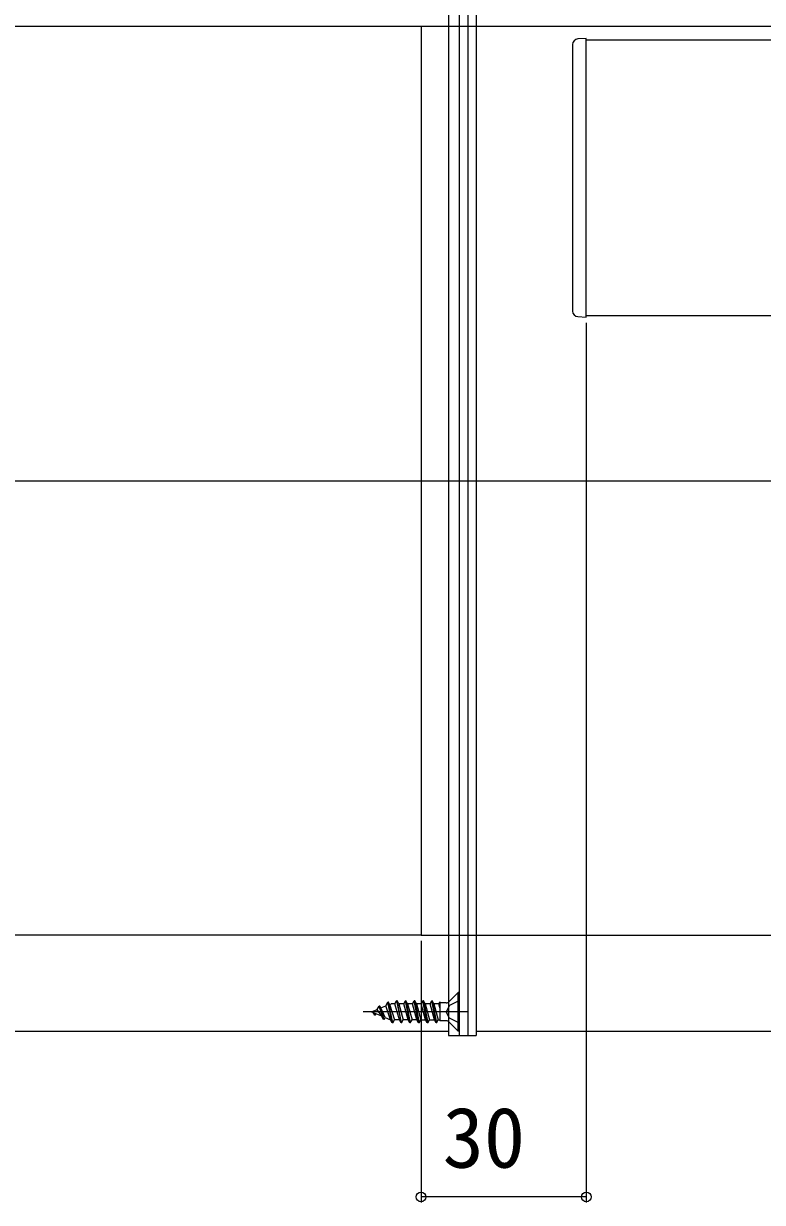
# Model space of a CAD drawing. Units: millimetres, scale not verified. Extents: x -875 to 875, y -1300 to 1292.
# Drawn here: x -236.1 to -102, y -916.8 to -702.8 of the extents above; entities that cross this region are included whole.
import ezdxf
from ezdxf.enums import TextEntityAlignment as Align

# ---------------------------------------------------------------- set-up
doc = ezdxf.new("R2010")
doc.units = ezdxf.units.MM
doc.header["$LTSCALE"] = 8
doc.layers.add('0-4_YKK_12', color=2, linetype='Continuous', lineweight=18)
for name, color, linetype in [('0-5_YKK_13', 4, 'Continuous'), ('0-7_YKK_D', 6, 'Continuous'), ('0-9_YSS_K', 3, 'Continuous')]:
    doc.layers.add(name, color=color, linetype=linetype)
doc.styles.add('ＭＳ ゴシック', font='')
doc.styles.get('ＭＳ ゴシック').set_extended_font_data('MS Gothic')

msp = doc.modelspace()

# ---------------------------------------------------------------- linework, layer by layer
at = {"layer": '0-4_YKK_12'}
for p, q in [((-158.938, -685.75), (-158.938, -885.75)), ((-153.938, -685.75), (-153.938, -885.75)), ((636.062, -705.75), (-133.938, -705.75)), ((-133.938, -755.75), (-133.938, -705.75)), ((-133.938, -755.75), (636.062, -755.75)), ((-158.938, -885.75), (-333.938, -885.75)), ((656.062, -885.75), (-153.938, -885.75))]:
    msp.add_line(p, q, dxfattribs=at)
at = {"layer": '0-5_YKK_13'}
for p, q in [((-155.438, -685.05), (-155.438, -886.45)), ((-153.938, -685.05), (-153.938, -886.45)), ((-133.938, -755.451), (-133.938, -706.049)), ((-136.438, -706.543), (-136.438, -754.956)), ((-135.499, -755.954), (-133.938, -756.05)), ((-133.938, -756.05), (-133.938, -755.451)), ((-157.187, -885.65), (-157.187, -878.65)), ((-156.937, -885.65), (-156.937, -878.65)), ((-171.914, -881.726), (-171.552, -881.1)), ((-171.452, -881.1), (-171.552, -881.1)), ((-171.25, -881.451), (-171.452, -881.1)), ((-170.657, -883.55), (-171.452, -881.1)), ((-171.25, -881.451), (-170.355, -881.08)), ((-170.445, -883.182), (-171.25, -881.451)), ((-170.355, -881.08), (-169.962, -880.4)), ((-169.5, -883.574), (-170.355, -881.08)), ((-169.167, -884.15), (-169.962, -880.4)), ((-169.862, -880.4), (-169.962, -880.4)), ((-169.067, -884.15), (-169.862, -880.4)), ((-169.641, -880.784), (-169.862, -880.4)), ((-169.641, -880.784), (-169.377, -880.675)), ((-169.641, -880.784), (-168.764, -883.625)), ((-168.676, -880.675), (-169.377, -880.675)), ((-168.676, -880.675), (-168.372, -880.15)), ((-167.881, -883.625), (-168.676, -880.675)), ((-168.372, -880.15), (-167.577, -884.15)), ((-168.272, -880.15), (-168.372, -880.15)), ((-167.969, -880.675), (-168.272, -880.15)), ((-167.477, -884.15), (-168.272, -880.15)), ((-167.969, -880.675), (-167.174, -883.625)), ((-167.086, -880.675), (-167.969, -880.675)), ((-167.086, -880.675), (-166.782, -880.15)), ((-166.291, -883.625), (-167.086, -880.675)), ((-166.682, -880.15), (-166.782, -880.15)), ((-165.987, -884.15), (-166.782, -880.15)), ((-166.379, -880.675), (-166.682, -880.15)), ((-166.682, -880.15), (-165.887, -884.15)), ((-166.379, -880.675), (-165.584, -883.625)), ((-165.496, -880.675), (-166.379, -880.675)), ((-165.496, -880.675), (-165.192, -880.15)), ((-164.701, -883.625), (-165.496, -880.675)), ((-165.092, -880.15), (-165.192, -880.15)), ((-164.397, -884.15), (-165.192, -880.15)), ((-164.789, -880.675), (-165.092, -880.15)), ((-165.092, -880.15), (-164.297, -884.15)), ((-163.906, -880.675), (-164.789, -880.675)), ((-164.789, -880.675), (-163.994, -883.625)), ((-163.906, -880.675), (-163.602, -880.15)), ((-163.111, -883.625), (-163.906, -880.675)), ((-162.807, -884.15), (-163.602, -880.15)), ((-163.502, -880.15), (-163.602, -880.15)), ((-163.199, -880.675), (-163.502, -880.15)), ((-163.502, -880.15), (-162.707, -884.15)), ((-163.199, -880.675), (-162.404, -883.625)), ((-162.316, -880.675), (-163.199, -880.675)), ((-162.316, -880.675), (-162.012, -880.15)), ((-161.521, -883.625), (-162.316, -880.675)), ((-161.217, -884.15), (-162.012, -880.15)), ((-161.912, -880.15), (-162.012, -880.15)), ((-161.609, -880.675), (-161.912, -880.15)), ((-161.912, -880.15), (-161.117, -884.15)), ((-161.609, -880.675), (-160.814, -883.625)), ((-160.726, -880.675), (-161.609, -880.675)), ((-160.726, -880.675), (-160.525, -880.327)), ((-160.525, -881.419), (-160.726, -880.675)), ((-160.525, -880.327), (-160.525, -883.785)), ((-159.384, -880.515), (-160.525, -880.515)), ((-158.753, -881.005), (-159.361, -882.15)), ((-158.937, -880.4), (-158.937, -883.9)), ((-156.937, -880.1), (-158.753, -881.005)), ((-155.437, -882.15), (-174.432, -882.15)), ((-172.937, -882.15), (-171.914, -881.726)), ((-172.937, -882.15), (-171.135, -882.897)), ((-172.347, -882.75), (-172.617, -882.282)), ((-172.247, -882.75), (-172.347, -882.75)), ((-172.247, -882.75), (-172.101, -882.496)), ((-171.135, -882.897), (-171.914, -881.726)), ((-170.757, -883.55), (-171.135, -882.897)), ((-170.657, -883.55), (-170.445, -883.182)), ((-170.445, -883.182), (-169.5, -883.574)), ((-169.167, -884.15), (-169.5, -883.574)), ((-169.067, -884.15), (-168.764, -883.625)), ((-167.881, -883.625), (-168.764, -883.625)), ((-167.577, -884.15), (-167.881, -883.625)), ((-167.477, -884.15), (-167.174, -883.625)), ((-166.291, -883.625), (-167.174, -883.625)), ((-165.987, -884.15), (-166.291, -883.625)), ((-165.887, -884.15), (-165.584, -883.625)), ((-164.701, -883.625), (-165.584, -883.625)), ((-164.397, -884.15), (-164.701, -883.625)), ((-164.297, -884.15), (-163.994, -883.625)), ((-163.994, -883.625), (-163.111, -883.625)), ((-162.807, -884.15), (-163.111, -883.625)), ((-162.707, -884.15), (-162.404, -883.625)), ((-162.404, -883.625), (-161.521, -883.625)), ((-161.217, -884.15), (-161.521, -883.625)), ((-161.117, -884.15), (-160.814, -883.625)), ((-160.814, -883.625), (-160.525, -883.625)), ((-159.384, -883.785), (-160.525, -883.785)), ((-169.067, -884.15), (-169.167, -884.15)), ((-167.477, -884.15), (-167.577, -884.15)), ((-165.887, -884.15), (-165.987, -884.15)), ((-164.297, -884.15), (-164.397, -884.15)), ((-162.707, -884.15), (-162.807, -884.15)), ((-161.117, -884.15), (-161.217, -884.15)), ((-157.187, -885.65), (-158.818, -884.019)), ((-156.937, -885.65), (-157.187, -885.65)), ((-157.438, -886.45), (-153.938, -886.45))]:
    msp.add_line(p, q, dxfattribs=at)
msp.add_lwpolyline([(-158.938, -886.45), (-156.938, -886.45), (-156.938, -685.05), (-158.938, -685.05)], close=True, dxfattribs=at)
for points in [[(-133.938, -706.049), (-133.938, -705.45), (-135.499, -705.545)], [(-156.937, -878.65), (-157.187, -878.65), (-158.818, -880.28)], [(-170.657, -883.55), (-170.757, -883.55), (-171.552, -881.1)], [(-156.937, -884.2), (-158.753, -883.295), (-159.361, -882.15)]]:
    msp.add_lwpolyline(points, dxfattribs=at)
for centre, radius, start, end in [((-135.438, -706.543), 1, 93.5, 180), ((-135.438, -754.956), 1, 180, 266.5), ((-159.384, -879.715), 0.8, 270, 315), ((-159.384, -884.585), 0.8, 45, 90)]:
    msp.add_arc(centre, radius, start, end, dxfattribs=at)
at = {"layer": '0-7_YKK_D'}
for p, q in [((-133.938, -757.05), (-133.938, -916.75)), ((-163.938, -869.25), (-163.938, -916.75)), ((-133.938, -915.75), (-163.938, -915.75))]:
    msp.add_line(p, q, dxfattribs=at)
for centre in [(-163.938, -915.75), (-133.938, -915.75)]:
    msp.add_circle(centre, 0.875, dxfattribs=at)
at = {"layer": '0-9_YSS_K'}
for p, q in [((-333.938, -703.25), (-163.938, -703.25)), ((-163.938, -703.25), (671.062, -703.25)), ((-163.938, -703.25), (-163.938, -868.25)), ((-333.938, -785.75), (786.062, -785.75)), ((-163.938, -868.25), (-333.938, -868.25)), ((-163.938, -868.25), (671.062, -868.25))]:
    msp.add_line(p, q, dxfattribs=at)

# ---------------------------------------------------------------- texts
at = {"layer": '0-7_YKK_D', "style": 'ＭＳ ゴシック'}
msp.add_text('30', height=11, dxfattribs=at).set_placement((-160.017, -913.75), align=Align.BOTTOM_LEFT)

doc.saveas('drawing.dxf')
